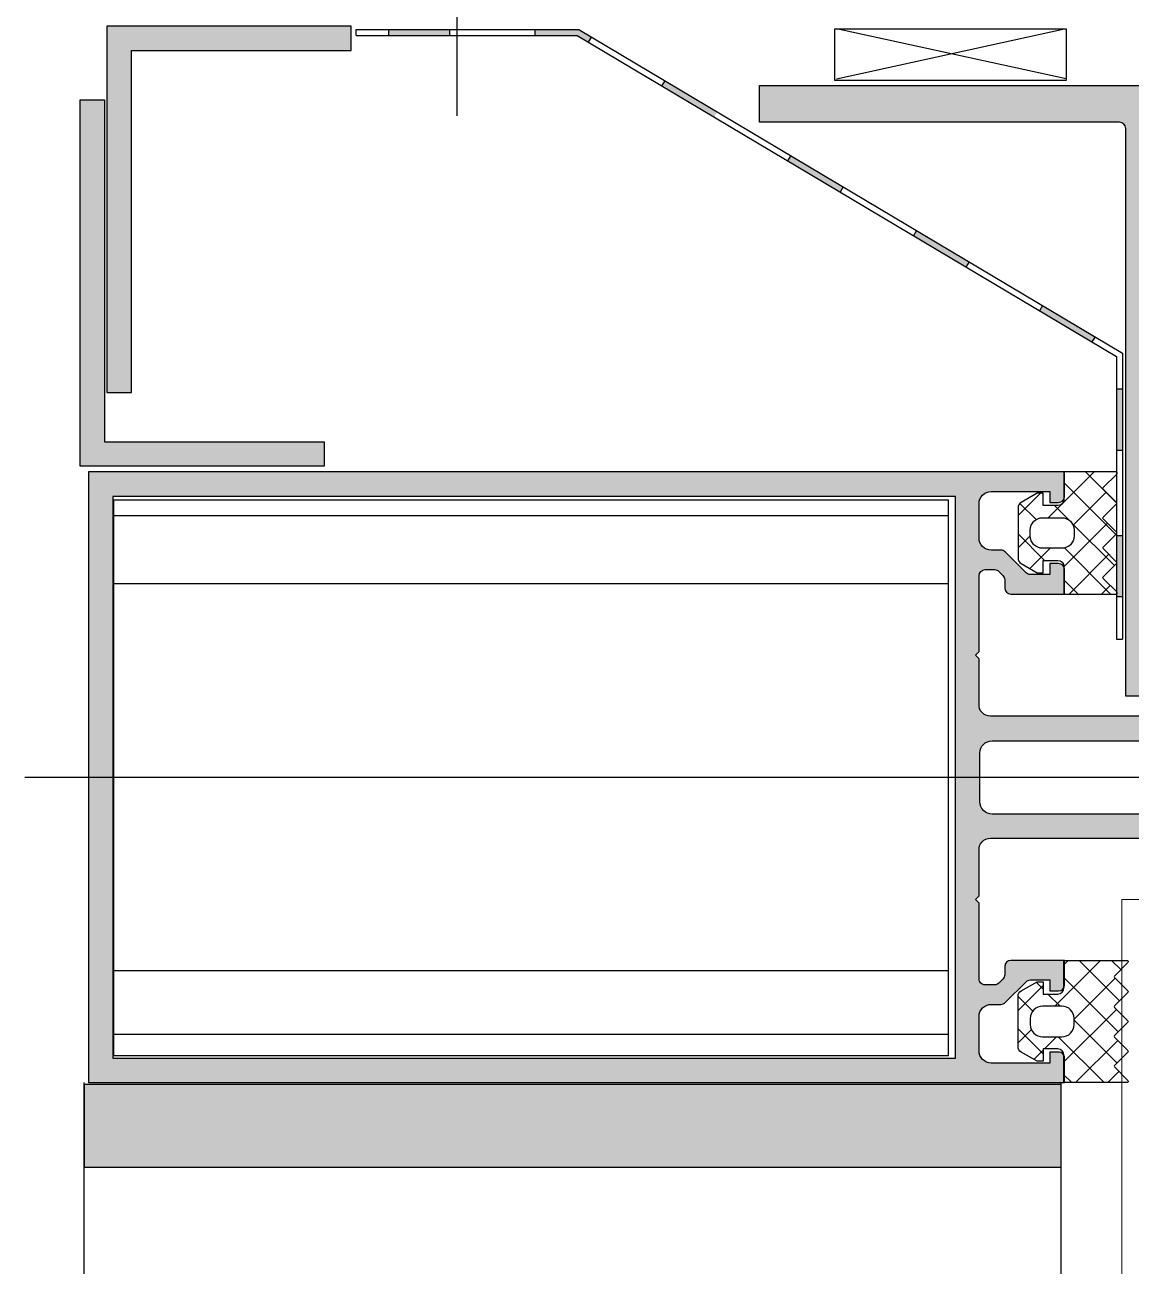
# Model space of a CAD drawing. Header units: millimetres. Extents: x 809 to 8159, y 33 to 4533.
# Drawn here: x 3993.37 to 4002.43, y 2520.12 to 2530.29 of the extents above; entities that cross this region are included whole.
import ezdxf

# ---------------------------------------------------------------- set-up
doc = ezdxf.new("R2010")
doc.units = ezdxf.units.MM
doc.linetypes.add('DASHDOT', pattern=[25.399999999999995, 12.7, -6.349999999999998, 0, -6.349999999999998])
for name, color, linetype in [('5', 11, 'Continuous'), ('EKSEN', 11, 'Continuous'), ('FITILLER', 240, 'Continuous'), ('GORUNUS-TARAMA', 11, 'Continuous')]:
    doc.layers.add(name, color=color, linetype=linetype)
doc.layers.add('cam', color=5, linetype='Continuous', lineweight=0)

# ---------------------------------------------------------------- blocks, each defined once
blk = doc.blocks.new('ajsdfxcvzx')
for points in [[(35949.99928870768, -6060.998319761195), (35949.99928870768, -6063.998319761195), (35950.19928870768, -6063.998319761195), (35950.19928870768, -6061.198319761195), (35951.99928870768, -6061.198319761195), (35951.99928870768, -6060.998319761195)], [(35952.3070158945, -6061.076061579382), (35952.3070158945, -6061.026061579381), (35952.8070158945, -6061.026061579381), (35952.8070158945, -6061.042503978915, 0.0434347581785503), (35952.65725948905, -6061.076061579382)], [(35954.54183296116, -6061.487737446873), (35954.56740162515, -6061.444769512071), (35954.99708097318, -6061.700456152076), (35954.97151230918, -6061.743424086879)], [(35949.77938826274, -6064.601539227262), (35949.77938826274, -6061.601539227262), (35949.97938826274, -6061.601539227262), (35949.97938826274, -6064.401539227262), (35951.77938826274, -6064.401539227262), (35951.77938826274, -6064.601539227262)]]:
    blk.add_hatch(color=256).paths.add_polyline_path(points)
h = blk.add_hatch(color=256)
h.paths.add_polyline_path([(35952.65725948905, -6061.076061579382, -0.0434347581785632), (35952.8070158945, -6061.042503978915), (35952.8070158945, -6061.076061579382)])
h.paths.add_polyline_path([(35953.5070158945, -6061.076061579382), (35953.5070158945, -6061.026061579381), (35953.86376630213, -6061.026061579381), (35953.96719082282, -6061.087605771136), (35953.94162215882, -6061.130573705938), (35953.8500149673, -6061.076061579382)])
h = blk.add_hatch(color=256)
edge = h.paths.add_edge_path()
edge.add_arc((35958.98180359095, -6062.085739070779), 0.02999999999916307, -29.99999999954082, 59.999999984315025, ccw=False)
edge.add_line((35959.00778435306, -6062.100739070777), (35958.90145319847, -6062.284910032963))
edge.add_line((35958.90145319847, -6062.284910032963), (35959.00778435306, -6062.469080995149))
edge.add_arc((35958.98180359095, -6062.484080995147), 0.02999999999743328, -59.999999984315025, 29.99999999954082, ccw=False)
edge.add_line((35958.99680359096, -6062.510061757256), (35958.96072663923, -6062.530890795071))
edge.add_arc((35958.94572663921, -6062.504910032964), 0.03000000000122575, 239.999999982578, 300.0000000294563, ccw=False)
edge.add_line((35958.93072663921, -6062.530890795071), (35958.73680359095, -6062.41892927085))
edge.add_arc((35958.72180359095, -6062.444910032963), 0.02999999999946331, 60.00000000069188, 180)
edge.add_line((35958.69180359095, -6062.444910032963), (35958.69180359095, -6062.574910032963))
edge.add_line((35958.69180359095, -6062.574910032963), (35958.54180359095, -6062.574910032963))
edge.add_line((35958.54180359095, -6062.574910032963), (35958.54180359095, -6062.774910032964))
edge.add_line((35958.54180359095, -6062.774910032964), (35958.69180359095, -6062.774910032964))
edge.add_line((35958.69180359095, -6062.774910032964), (35958.69180359095, -6062.934910059703))
edge.add_arc((35958.71680359095, -6062.934910046333), 0.02500000000145877, 180.0000306408022, 360.0000306408023)
edge.add_line((35958.74180359095, -6062.934910032964), (35958.84180359095, -6062.934910032964))
edge.add_line((35958.84180359095, -6062.934910032964), (35958.94180359095, -6062.834910032963))
edge.add_line((35958.94180359095, -6062.834910032963), (35958.98251426907, -6062.834910032963))
edge.add_line((35958.98251426907, -6062.834910032963), (35959.01180359095, -6062.864199354844))
edge.add_line((35959.01180359095, -6062.864199354844), (35959.01180359095, -6062.934910032964))
edge.add_line((35959.01180359095, -6062.934910032964), (35959.09180359095, -6063.014910032964))
edge.add_line((35959.09180359095, -6063.014910032964), (35959.09180359095, -6063.124910032963))
edge.add_line((35959.09180359095, -6063.124910032963), (35958.96180359095, -6063.124910032963))
edge.add_line((35958.96180359095, -6063.124910032963), (35958.89180359094, -6063.054910032964))
edge.add_line((35958.89180359094, -6063.054910032964), (35958.84180359095, -6063.084910032963))
edge.add_line((35958.84180359095, -6063.084910032963), (35958.54180359095, -6063.084910032963))
edge.add_line((35958.54180359095, -6063.084910032963), (35958.54180359095, -6066.484910032963))
edge.add_line((35958.54180359095, -6066.484910032963), (35958.34180359095, -6066.484910032963))
edge.add_line((35958.34180359095, -6066.484910032963), (35958.34180359095, -6061.834910032963))
edge.add_arc((35958.29180359095, -6061.834910032961), 0.05000000000291038, 359.9999999979156, 449.9999999916624)
edge.add_line((35958.29180359095, -6061.784910032963), (35955.34180359095, -6061.784910032963))
edge.add_line((35955.34180359095, -6061.784910032963), (35955.34180359095, -6061.484910032963))
edge.add_line((35955.34180359095, -6061.484910032963), (35958.59180359095, -6061.484910032963))
edge.add_arc((35958.64180359094, -6061.484910032963), 0.04999999999563443, 180, 360)
edge.add_line((35958.69180359095, -6061.484910032963), (35958.84180359095, -6061.484910032963))
edge.add_line((35958.84180359095, -6061.484910032963), (35958.89180359094, -6061.514910032964))
edge.add_line((35958.89180359094, -6061.514910032964), (35958.96180359095, -6061.444910032963))
edge.add_line((35958.96180359095, -6061.444910032963), (35959.09180359095, -6061.444910032963))
edge.add_line((35959.09180359095, -6061.444910032963), (35959.09180359095, -6061.554910032964))
edge.add_line((35959.09180359095, -6061.554910032964), (35959.01180359095, -6061.634910032963))
edge.add_line((35959.01180359095, -6061.634910032963), (35959.01180359095, -6061.705620711082))
edge.add_line((35959.01180359095, -6061.705620711082), (35958.98251426907, -6061.734910032963))
edge.add_line((35958.98251426907, -6061.734910032963), (35958.94180359095, -6061.734910032963))
edge.add_line((35958.94180359095, -6061.734910032963), (35958.84180359095, -6061.634910032963))
edge.add_line((35958.84180359095, -6061.634910032963), (35958.74180359095, -6061.634910032963))
edge.add_arc((35958.71680359095, -6061.634910032963), 0.02500000000145519, 0, 180)
edge.add_line((35958.69180359095, -6061.634910032963), (35958.69180359095, -6061.794910032963))
edge.add_line((35958.69180359095, -6061.794910032963), (35958.54180359095, -6061.794910032963))
edge.add_line((35958.54180359095, -6061.794910032963), (35958.54180359095, -6061.994910032963))
edge.add_line((35958.54180359095, -6061.994910032963), (35958.69180359095, -6061.994910032963))
edge.add_line((35958.69180359095, -6061.994910032963), (35958.69180359095, -6062.124910032963))
edge.add_arc((35958.72180359095, -6062.124910032963), 0.02999999999883585, 180, 300.0000000285878)
edge.add_line((35958.73680359096, -6062.150890795071), (35958.93072663921, -6062.038929270856))
edge.add_arc((35958.94572663921, -6062.064910032963), 0.02999999999758778, 59.99999997054368, 120.000000017422, ccw=False)
edge.add_line((35958.96072663923, -6062.038929270856), (35958.99680359096, -6062.05975830867))
h = blk.add_hatch(color=256)
h.paths.add_polyline_path([(35957.63552426696, -6063.328681254913), (35957.66109293096, -6063.285713320111), (35958.09077227899, -6063.541399960116), (35958.06520361498, -6063.584367894919)])
h.paths.add_polyline_path([(35956.60429383169, -6062.7150333189), (35956.62986249569, -6062.672065384098), (35956.89487007684, -6062.829761811232), (35956.87244946379, -6062.874603037309)])
h.paths.add_polyline_path([(35956.87244946379, -6062.874603037309), (35956.89487007684, -6062.829761811232), (35957.05954184372, -6062.927752024103), (35957.03397317972, -6062.970719958906)])
h.paths.add_polyline_path([(35955.7122217048, -6062.184193459329), (35955.67080849087, -6062.101367031472), (35956.02831140845, -6062.314104088089), (35956.00274274445, -6062.357072022893)])
h.paths.add_polyline_path([(35955.57306339643, -6062.101385382887), (35955.59863206042, -6062.058417448085), (35955.67080849087, -6062.101367031472), (35955.7122217048, -6062.184193459329)])
h = blk.add_hatch(color=256)
h.paths.add_polyline_path([(35958.26535951857, -6065.66900226947), (35958.26535951857, -6065.647736275031, 0.5435929324231409), (35958.26886528726, -6065.63132236813), (35958.26535951857, -6065.627816599442), (35958.26535951857, -6065.400615874611), (35958.26738333692, -6065.398592056265, 0.4142135623738858), (35958.2673833369, -6065.385958550392), (35958.26535951857, -6065.383934732055), (35958.26535951857, -6065.16900226947), (35958.31535951857, -6065.16900226947), (35958.31535951857, -6065.66900226947)])
h.paths.add_polyline_path([(35958.26535951857, -6064.46900226947), (35958.26535951857, -6063.96900226947), (35958.31535951857, -6063.96900226947), (35958.31535951857, -6064.46900226947)])
h = blk.add_hatch(color=256)
edge = h.paths.add_edge_path()
edge.add_line((35957.79100946785, -6069.398393435945), (35957.72100946785, -6069.398393435945))
edge.add_line((35957.72100946785, -6069.398393435945), (35957.72100946785, -6069.488393435945))
edge.add_line((35957.72100946785, -6069.488393435944), (35957.24100946785, -6069.488393435944))
edge.add_arc((35957.24100946785, -6069.388393435945), 0.1, 540, 630, ccw=False)
edge.add_line((35957.14100946785, -6069.388393435945), (35957.14100946785, -6069.108393435945))
edge.add_arc((35957.24100946785, -6069.108393435945), 0.1, 450, 540, ccw=False)
edge.add_line((35957.24100946785, -6069.008393435945), (35957.32029878973, -6069.008393435945))
edge.add_arc((35957.32029878973, -6068.958393435944), 0.05000000000022739, 270.0000000001042, 315.0000000000368)
edge.add_line((35957.35565412879, -6068.993748775004), (35957.52636480691, -6068.823038096885))
edge.add_arc((35957.56172014597, -6068.858393435944), 0.04999999999986375, 449.99999999992184, 494.9999999999079, ccw=False)
edge.add_line((35957.56172014597, -6068.808393435945), (35957.72100946784, -6068.808393435945))
edge.add_line((35957.72100946785, -6068.808393435945), (35957.72100946785, -6068.898393435945))
edge.add_line((35957.72100946785, -6068.898393435944), (35957.79100946785, -6068.898393435944))
edge.add_arc((35957.79100946785, -6068.848393435945), 0.05, 630, 720)
edge.add_line((35957.84100946785, -6068.848393435945), (35957.84100946785, -6068.648393435945))
edge.add_line((35957.84100946785, -6068.648393435944), (35957.40100946785, -6068.648393435944))
edge.add_arc((35957.40100946785, -6068.698393435944), 0.05, 450, 540)
edge.add_line((35957.35100946785, -6068.698393435944), (35957.35100946785, -6068.765550723469))
edge.add_arc((35957.30100946785, -6068.765550723469), 0.05000000000020464, 314.99999999996317, 359.99999999992184, ccw=False)
edge.add_line((35957.33636480691, -6068.800906062529), (35957.30352209443, -6068.833748775003))
edge.add_arc((35957.26816675538, -6068.798393435944), 0.05000000000000844, 270, 315.0000000001474, ccw=False)
edge.add_line((35957.26816675538, -6068.848393435945), (35957.19100946785, -6068.848393435945))
edge.add_arc((35957.19100946785, -6068.798393435944), 0.05, 540, 630, ccw=False)
edge.add_line((35957.14100946785, -6068.798393435944), (35957.14100946785, -6068.548393435944))
edge.add_line((35957.14100946785, -6068.548393435944), (35957.14100946785, -6068.178393435945))
edge.add_line((35957.14100946785, -6068.178393435945), (35957.11100946785, -6068.148393435944))
edge.add_line((35957.11100946785, -6068.148393435944), (35957.14100946785, -6068.118393435944))
edge.add_line((35957.14100946785, -6068.118393435944), (35957.14100946785, -6067.748393435944))
edge.add_arc((35957.2325411092, -6067.740271913164), 0.0918912427893527, 449.0449508966667, 545.0705259017944, ccw=False)
edge.add_line((35957.23407275055, -6067.648393435945), (35959.51100946785, -6067.648393435945))
edge.add_arc((35959.53100946785, -6067.648393435945), 0.01999999999998181, 359.9999999994789, 539.9999999994789, ccw=False)
edge.add_line((35959.55100946785, -6067.648393435945), (35959.57100946785, -6067.648393435945))
edge.add_arc((35959.59100946785, -6067.648393435944), 0.01999999999998181, 360, 540, ccw=False)
edge.add_line((35959.61100946785, -6067.648393435944), (35960.54100946785, -6067.648393435944))
edge.add_line((35960.54100946785, -6067.648393435944), (35960.54100946785, -6067.508393435944))
edge.add_arc((35960.48100946785, -6067.508393435945), 0.06000000000001365, 359.9999999999783, 449.9999999999349)
edge.add_line((35960.48100946785, -6067.448393435944), (35960.48100946785, -6067.378393435944))
edge.add_arc((35960.45100946786, -6067.378393435944), 0.03000000000001819, 360.0000000001737, 450.0000000001738)
edge.add_line((35960.45100946786, -6067.348393435945), (35960.41100946785, -6067.348393435945))
edge.add_arc((35960.41100946785, -6067.378393435944), 0.0300000000000864, 450.0000000001302, 540.0000000000432)
edge.add_line((35960.38100946785, -6067.378393435944), (35960.38100946785, -6067.448393435944))
edge.add_line((35960.38100946785, -6067.448393435944), (35959.74100946785, -6067.448393435944))
edge.add_line((35959.74100946785, -6067.448393435944), (35959.74100946785, -6067.198393435944))
edge.add_line((35959.74100946785, -6067.198393435944), (35959.69100946785, -6067.148393435945))
edge.add_line((35959.69100946785, -6067.148393435945), (35959.74100946785, -6067.098393435945))
edge.add_line((35959.74100946785, -6067.098393435945), (35959.74100946785, -6066.848393435945))
edge.add_line((35959.74100946785, -6066.848393435945), (35960.38100946785, -6066.848393435945))
edge.add_line((35960.38100946785, -6066.848393435945), (35960.38100946785, -6066.918393435944))
edge.add_arc((35960.41100946785, -6066.918393435944), 0.0300000000000864, 539.9999999999566, 629.9999999998696)
edge.add_line((35960.41100946785, -6066.948393435945), (35960.45100946785, -6066.948393435945))
edge.add_arc((35960.45100946786, -6066.918393435944), 0.03000000000002956, 629.9999999998263, 719.9999999998048)
edge.add_line((35960.48100946785, -6066.918393435944), (35960.48100946785, -6066.848393435945))
edge.add_arc((35960.48100946785, -6066.788393435945), 0.06000000000001365, 270.0000000000652, 360.0000000000217)
edge.add_line((35960.54100946785, -6066.788393435945), (35960.54100946785, -6066.648393435945))
edge.add_line((35960.54100946785, -6066.648393435945), (35959.61100946785, -6066.648393435945))
edge.add_arc((35959.59100946785, -6066.648393435945), 0.01999999999998181, 180, 360, ccw=False)
edge.add_line((35959.57100946785, -6066.648393435945), (35959.55100946785, -6066.648393435945))
edge.add_arc((35959.53100946785, -6066.648393435945), 0.01999999999998181, 180.0000000005211, 360.0000000005211, ccw=False)
edge.add_line((35959.51100946785, -6066.648393435945), (35957.23407275056, -6066.648393435945))
edge.add_arc((35957.2325411092, -6066.556514958726), 0.09189124278939273, 174.92947409818, 270.95504910330453, ccw=False)
edge.add_line((35957.14100946785, -6066.548393435945), (35957.14100946785, -6066.178393435945))
edge.add_line((35957.14100946785, -6066.178393435945), (35957.11100946785, -6066.148393435945))
edge.add_line((35957.11100946785, -6066.148393435945), (35957.14100946785, -6066.118393435944))
edge.add_line((35957.14100946785, -6066.118393435945), (35957.14100946785, -6065.748393435945))
edge.add_line((35957.14100946785, -6065.748393435944), (35957.14100946785, -6065.498393435944))
edge.add_arc((35957.19100946785, -6065.498393435944), 0.05, 450, 540, ccw=False)
edge.add_line((35957.19100946785, -6065.448393435945), (35957.26816675537, -6065.448393435945))
edge.add_arc((35957.26816675538, -6065.498393435944), 0.05, 404.9999999998526, 450, ccw=False)
edge.add_line((35957.30352209444, -6065.463038096886), (35957.33636480691, -6065.49588080936))
edge.add_arc((35957.30100946785, -6065.531236148419), 0.05000000000020138, 360.00000000007816, 405.00000000003683, ccw=False)
edge.add_line((35957.35100946785, -6065.531236148419), (35957.35100946785, -6065.598393435945))
edge.add_arc((35957.40100946785, -6065.598393435945), 0.05, 540, 630)
edge.add_line((35957.40100946785, -6065.648393435945), (35957.84100946785, -6065.648393435945))
edge.add_line((35957.84100946785, -6065.648393435945), (35957.84100946785, -6065.448393435945))
edge.add_arc((35957.79100946785, -6065.448393435945), 0.05, 360, 450)
edge.add_line((35957.79100946785, -6065.398393435945), (35957.72100946785, -6065.398393435945))
edge.add_line((35957.72100946785, -6065.398393435945), (35957.72100946785, -6065.488393435945))
edge.add_line((35957.72100946785, -6065.488393435945), (35957.56172014597, -6065.488393435945))
edge.add_arc((35957.56172014597, -6065.438393435945), 0.04999999999986358, 225.0000000000921, 270.00000000007816, ccw=False)
edge.add_line((35957.52636480691, -6065.473748775004), (35957.35565412879, -6065.303038096886))
edge.add_arc((35957.32029878973, -6065.338393435945), 0.05000000000023354, 404.9999999999631, 449.9999999998959)
edge.add_line((35957.32029878973, -6065.288393435945), (35957.24100946785, -6065.288393435945))
edge.add_arc((35957.24100946785, -6065.188393435945), 0.1, 540, 630, ccw=False)
edge.add_line((35957.14100946785, -6065.188393435945), (35957.14100946785, -6064.908393435945))
edge.add_arc((35957.24100946785, -6064.908393435945), 0.1, 450, 540, ccw=False)
edge.add_line((35957.24100946785, -6064.808393435945), (35957.72100946784, -6064.808393435945))
edge.add_line((35957.72100946785, -6064.808393435945), (35957.72100946785, -6064.898393435945))
edge.add_line((35957.72100946785, -6064.898393435945), (35957.79100946785, -6064.898393435945))
edge.add_arc((35957.79100946785, -6064.848393435945), 0.05, 630, 720)
edge.add_line((35957.84100946785, -6064.848393435945), (35957.84100946785, -6064.648393435945))
edge.add_line((35957.84100946785, -6064.648393435945), (35949.84816884593, -6064.648393435945))
edge.add_line((35949.84816884593, -6064.648393435945), (35949.84816884593, -6069.648393435945))
edge.add_line((35949.84816884593, -6069.648393435945), (35957.84100946785, -6069.648393435945))
edge.add_line((35957.84100946785, -6069.648393435945), (35957.84100946785, -6069.448393435945))
edge.add_arc((35957.79100946785, -6069.448393435944), 0.05, 360, 450)
h.paths.add_polyline_path([(35956.94816884592, -6064.850069626598), (35950.04816884593, -6064.850069626598), (35950.04816884593, -6069.450069626598), (35956.94816884592, -6069.450069626598), (35956.94816884592, -6067.150069626598)], flags=16)
edge = h.paths.add_edge_path(flags=16)
edge.add_arc((35959.34816884593, -6067.350069626598), 0.1, 270, 360, ccw=False)
edge.add_line((35959.34816884593, -6067.450069626598), (35957.24816884593, -6067.450069626598))
edge.add_arc((35957.24816884592, -6067.350069626598), 0.1, 540, 630, ccw=False)
edge.add_line((35957.14816884592, -6067.350069626598), (35957.14816884592, -6066.950069626599))
edge.add_arc((35957.24816884592, -6066.950069626599), 0.1, 450, 540, ccw=False)
edge.add_line((35957.24816884592, -6066.850069626598), (35959.34816884592, -6066.850069626598))
edge.add_arc((35959.34816884593, -6066.950069626599), 0.1, 360, 450, ccw=False)
edge.add_line((35959.44816884592, -6066.950069626599), (35959.44816884592, -6067.350069626598))
at = {"layer": 'FITILLER'}
h = blk.add_hatch(dxfattribs=at)
h.set_pattern_fill('NET', color=256, scale=1.499999999999999, angle=225, style=0)
h.set_pattern_definition([(135, (35971.45091613437, -6082.52287657098), (0.1325825214724776, 0.1325825214724776), []), (44.99999999999994, (35971.45091613437, -6082.52287657098), (0.1325825214724777, -0.1325825214724775), [])])
edge = h.paths.add_edge_path(flags=16)
edge.add_arc((35957.81928337396, -6065.173393435942), 0.1000000000058208, 270, 359.9999999984367, ccw=False)
edge.add_line((35957.81928337396, -6065.273393435945), (35957.66100946785, -6065.273393435945))
edge.add_arc((35957.66100946785, -6065.173393435949), 0.09999999999581632, 179.9999999973945, 269.99999999583116, ccw=False)
edge.add_line((35957.56100946786, -6065.173393435944), (35957.56100946786, -6065.123393435944))
edge.add_arc((35957.66100946785, -6065.123393435941), 0.09999999999854481, 90.00000000416878, 180.0000000020844, ccw=False)
edge.add_line((35957.66100946785, -6065.023393435945), (35957.81928337396, -6065.023393435945))
edge.add_arc((35957.81928337396, -6065.123393435948), 0.1000000000030923, 2.084391326206969e-09, 90, ccw=False)
edge.add_line((35957.91928337397, -6065.123393435944), (35957.91928337397, -6065.173393435944))
edge = h.paths.add_edge_path()
edge.add_line((35957.83600946785, -6065.648393435945), (35958.26179421945, -6065.648393435945))
edge.add_arc((35958.26179421945, -6065.638393435944), 0.01000000000112777, 270, 405.0000000073695)
edge.add_line((35958.26886528726, -6065.63132236813), (35958.15807590909, -6065.520532990044))
edge.add_arc((35958.16439266202, -6065.514216237108), 0.008933237672353924, 135.0000000041248, 224.9999999917505, ccw=False)
edge.add_line((35958.15807590909, -6065.507899484172), (35958.26738333691, -6065.398592056265))
edge.add_arc((35958.26106658397, -6065.392275303333), 0.008933237674926363, 315.0000000577467, 405.0000000123742)
edge.add_line((35958.2673833369, -6065.385958550393), (35958.15807590909, -6065.276651122657))
edge.add_arc((35958.16439266202, -6065.270334369721), 0.008933237672997033, 135.0000000082495, 224.9999999958752, ccw=False)
edge.add_line((35958.15807590909, -6065.264017616786), (35958.26738333691, -6065.154710188878))
edge.add_arc((35958.26106658397, -6065.148393435946), 0.008933237675569474, 315.0000000536219, 405.0000000082495)
edge.add_line((35958.2673833369, -6065.142076683007), (35958.15807590909, -6065.032769255271))
edge.add_arc((35958.16439266202, -6065.026452502336), 0.008933237672353924, 135.0000000041248, 224.9999999917505, ccw=False)
edge.add_line((35958.15807590909, -6065.0201357494), (35958.26738333691, -6064.910828321498))
edge.add_arc((35958.26106658397, -6064.904511568562), 0.008933237672997033, 315.0000000041247, 404.9999999917505)
edge.add_line((35958.26738333691, -6064.898194815627), (35958.15807590909, -6064.788887387885))
edge.add_arc((35958.16439266202, -6064.782570634949), 0.008933237672997033, 135.0000000082495, 224.9999999958752, ccw=False)
edge.add_line((35958.15807590909, -6064.776253882013), (35958.26886528735, -6064.665464503756))
edge.add_arc((35958.26179421954, -6064.658393435945), 0.009999999999435752, 315.0000000036848, 450)
edge.add_line((35958.26179421954, -6064.648393435945), (35957.83600946785, -6064.648393435945))
edge.add_line((35957.83600946785, -6064.648393435945), (35957.83600946785, -6064.873393435944))
edge.add_arc((35957.78600946785, -6064.873393435942), 0.05000000000291038, 270, 359.9999999979156, ccw=False)
edge.add_line((35957.78600946785, -6064.923393435944), (35957.66600946785, -6064.923393435944))
edge.add_line((35957.66600946785, -6064.923393435944), (35957.66600946785, -6064.823393435945))
edge.add_line((35957.66600946785, -6064.823393435945), (35957.61600946785, -6064.823393435945))
edge.add_line((35957.61600946785, -6064.823393435945), (35957.48600946785, -6064.898448970939))
edge.add_arc((35957.51100946785, -6064.94175024113), 0.0499999999982555, 119.9999999934522, 179.9999999989578)
edge.add_line((35957.46100946785, -6064.941750241129), (35957.46100946785, -6065.355036630761))
edge.add_arc((35957.51100946785, -6065.355036630759), 0.04999999999563443, 180.0000000020844, 240.0000000065478)
edge.add_line((35957.48600946785, -6065.39833790095), (35957.61600946785, -6065.473393435945))
edge.add_line((35957.61600946785, -6065.473393435945), (35957.66600946785, -6065.473393435945))
edge.add_line((35957.66600946785, -6065.473393435945), (35957.66600946785, -6065.373393435944))
edge.add_line((35957.66600946785, -6065.373393435944), (35957.78600946785, -6065.373393435944))
edge.add_arc((35957.78600946785, -6065.423393435945), 0.05000000000109139, 1.042224084812915e-09, 90, ccw=False)
edge.add_line((35957.83600946785, -6065.423393435944), (35957.83600946785, -6065.648393435945))
h = blk.add_hatch(dxfattribs=at)
h.set_pattern_fill('NET', color=256, scale=1.499999999999999, angle=225, style=0)
h.set_pattern_definition([(225, (35971.45091613437, -6103.016055584178), (0.1325825214724777, -0.1325825214724775), []), (315, (35971.45091613437, -6103.016055584178), (0.1325825214724777, 0.1325825214724776), [])])
edge = h.paths.add_edge_path(flags=16)
edge.add_arc((35957.81928337396, -6069.123393435948), 0.1000000000058208, 2.084408315922602e-09, 90)
edge.add_line((35957.81928337396, -6069.023393435945), (35957.66100946785, -6069.023393435945))
edge.add_arc((35957.66100946785, -6069.123393435941), 0.09999999999581632, 90.00000000416884, 180.0000000020844)
edge.add_line((35957.56100946786, -6069.123393435944), (35957.56100946786, -6069.173393435944))
edge.add_arc((35957.66100946785, -6069.173393435949), 0.09999999999854481, 179.9999999973945, 269.9999999958312)
edge.add_line((35957.66100946785, -6069.273393435945), (35957.81928337396, -6069.273393435945))
edge.add_arc((35957.81928337396, -6069.173393435942), 0.1000000000030923, 270, 359.9999999984367)
edge.add_line((35957.91928337397, -6069.173393435944), (35957.91928337397, -6069.123393435944))
edge = h.paths.add_edge_path()
edge.add_line((35957.83600946785, -6068.648393435945), (35958.35280386565, -6068.648393435945))
edge.add_arc((35958.35280386565, -6068.658393435946), 0.01000000000112777, -45.00000000736952, 90, ccw=False)
edge.add_line((35958.35987493346, -6068.66546450376), (35958.24908555529, -6068.776253881845))
edge.add_arc((35958.25540230823, -6068.782570634781), 0.008933237672997033, 135.0000000041248, 224.9999999917505)
edge.add_line((35958.24908555529, -6068.788887387716), (35958.35839298312, -6068.898194815625))
edge.add_arc((35958.35207623018, -6068.904511568553), 0.008933237672353924, -45.00000006187139, 44.99999992575431, ccw=False)
edge.add_line((35958.35839298311, -6068.910828321496), (35958.24908555529, -6069.020135749231))
edge.add_arc((35958.25540230823, -6069.026452502167), 0.008933237672353924, 135.0000000082495, 224.9999999958752)
edge.add_line((35958.24908555529, -6069.032769255103), (35958.35839298312, -6069.142076683012))
edge.add_arc((35958.35207623018, -6069.14839343594), 0.008933237672997033, -45.00000005774672, 44.99999992987898, ccw=False)
edge.add_line((35958.35839298311, -6069.154710188883), (35958.24908555529, -6069.264017616618))
edge.add_arc((35958.25540230823, -6069.270334369554), 0.008933237672997033, 135.0000000041248, 224.9999999958752)
edge.add_line((35958.24908555529, -6069.27665112249), (35958.35839298311, -6069.385958550391))
edge.add_arc((35958.35207623018, -6069.392275303327), 0.008933237672997033, -44.999999995875214, 44.99999999587533, ccw=False)
edge.add_line((35958.35839298311, -6069.398592056263), (35958.24908555529, -6069.507899484005))
edge.add_arc((35958.25540230823, -6069.514216236941), 0.008933237672997033, 135.0000000041248, 224.9999999917505)
edge.add_line((35958.24908555529, -6069.520532989876), (35958.35987493355, -6069.631322368133))
edge.add_arc((35958.35280386574, -6069.638393435945), 0.01000000000007886, -90, 45, ccw=False)
edge.add_line((35958.35280386574, -6069.648393435945), (35957.83600946785, -6069.648393435945))
edge.add_line((35957.83600946785, -6069.648393435945), (35957.83600946785, -6069.423393435944))
edge.add_arc((35957.78600946785, -6069.423393435945), 0.05000000000291038, 1.042204157961301e-09, 90)
edge.add_line((35957.78600946785, -6069.373393435944), (35957.66600946785, -6069.373393435944))
edge.add_line((35957.66600946785, -6069.373393435944), (35957.66600946785, -6069.473393435945))
edge.add_line((35957.66600946785, -6069.473393435945), (35957.61600946785, -6069.473393435945))
edge.add_line((35957.61600946785, -6069.473393435945), (35957.48600946785, -6069.39833790095))
edge.add_arc((35957.51100946785, -6069.355036630759), 0.0499999999982555, 180.0000000020844, 240.0000000065478, ccw=False)
edge.add_line((35957.46100946785, -6069.355036630761), (35957.46100946785, -6068.941750241129))
edge.add_arc((35957.51100946785, -6068.94175024113), 0.04999999999563443, 119.9999999934522, 179.9999999989578, ccw=False)
edge.add_line((35957.48600946785, -6068.898448970939), (35957.61600946785, -6068.823393435945))
edge.add_line((35957.61600946785, -6068.823393435945), (35957.66600946785, -6068.823393435945))
edge.add_line((35957.66600946785, -6068.823393435945), (35957.66600946785, -6068.923393435944))
edge.add_line((35957.66600946785, -6068.923393435944), (35957.78600946785, -6068.923393435944))
edge.add_arc((35957.78600946785, -6068.873393435942), 0.05000000000200089, 270, 359.9999999979156)
edge.add_line((35957.83600946785, -6068.873393435944), (35957.83600946785, -6068.648393435945))
h = blk.add_hatch(dxfattribs=at)
h.set_pattern_fill('DOTS', color=256, scale=1.199999999999999, angle=135, style=0)
h.set_pattern_definition([(135, (36052.00619858693, -6231.831237255638), (-0.07954951288348663, -0.02651650429449552), [0, -0.07500000000000001])])
h.paths.add_polyline_path([(35957.81100946786, -6069.661923639114), (35957.81100946786, -6070.343543013028), (35949.81417866643, -6070.343543013028), (35949.81417866643, -6069.661923639114)])
for p, q in [((35952.86755224483, -6061.731888364655), (35952.86755224483, -6060.462705336387)), ((35952.04143267939, -6061.026061579381), (35953.86376630213, -6061.026061579381)), ((35952.04143267939, -6061.076061579382), (35952.04143267939, -6061.026061579381)), ((35952.3070158945, -6061.076061579382), (35952.3070158945, -6061.026061579381)), ((35952.8070158945, -6061.076061579382), (35952.8070158945, -6061.026061579381)), ((35953.5070158945, -6061.076061579382), (35953.5070158945, -6061.026061579381)), ((35953.86376630213, -6061.026061579381), (35958.31535951857, -6063.675043703851)), ((35957.85537977153, -6061.428676947278), (35955.97414858807, -6061.019381330115)), ((35955.97414858807, -6061.428676947277), (35957.84174762484, -6061.019381330115)), ((35952.04143267939, -6061.076061579382), (35953.8500149673, -6061.076061579382)), ((35953.8500149673, -6061.076061579382), (35958.26535951857, -6063.703473434196)), ((35953.94162215882, -6061.130573705938), (35953.96719082282, -6061.087605771136)), ((35954.56740162515, -6061.444769512071), (35954.54183296116, -6061.487737446874)), ((35955.59863206042, -6062.058417448085), (35955.57306339643, -6062.101385382887)), ((35956.02831140845, -6062.31410408809), (35956.00274274445, -6062.357072022893)), ((35956.62986249569, -6062.672065384098), (35956.60429383169, -6062.7150333189)), ((35957.05954184372, -6062.927752024103), (35957.03397317972, -6062.970719958906)), ((35957.66109293096, -6063.285713320111), (35957.63552426696, -6063.328681254913)), ((35958.09077227899, -6063.541399960116), (35958.06520361498, -6063.584367894919)), ((35958.31535951857, -6063.675043703851), (35958.31535951857, -6066.017647861146)), ((35958.26535951857, -6063.703473434196), (35958.26535951857, -6066.017647861146)), ((35958.26535951857, -6063.96900226947), (35958.31535951857, -6063.96900226947)), ((35958.26535951857, -6064.46900226947), (35958.31535951857, -6064.46900226947)), ((35958.26535951857, -6065.16900226947), (35958.31535951857, -6065.16900226947)), ((35958.26535951857, -6065.66900226947), (35958.31535951857, -6065.66900226947)), ((35958.26535951857, -6066.017647861146), (35958.31535951857, -6066.017647861146))]:
    blk.add_line(p, q)
at = {"elevation": -1.177796e-10}
for points in [[(35949.99928870768, -6060.998319761195), (35949.99928870768, -6063.998319761195), (35950.19928870768, -6063.998319761195), (35950.19928870768, -6061.198319761195), (35951.99928870768, -6061.198319761195), (35951.99928870768, -6060.998319761195)], [(35955.96051644138, -6061.442319954695), (35955.96051644138, -6061.019381330115), (35957.85537977153, -6061.019381330115), (35957.85537977153, -6061.442319954695)], [(35949.77938826274, -6064.601539227262), (35949.77938826274, -6061.601539227262), (35949.97938826274, -6061.601539227262), (35949.97938826274, -6064.401539227262), (35951.77938826274, -6064.401539227262), (35951.77938826274, -6064.601539227262)], [(35956.94816884592, -6064.850069626598), (35950.04816884593, -6064.850069626598), (35950.04816884593, -6069.450069626598), (35956.94816884592, -6069.450069626598), (35956.94816884592, -6067.150069626598)]]:
    blk.add_lwpolyline(points, close=True, dxfattribs=at)
for points in [[(35958.54180359095, -6066.484910032963), (35958.34180359095, -6066.484910032963), (35958.34180359095, -6061.834910032963, 0.4142135623730951), (35958.29180359095, -6061.784910032963), (35955.34180359095, -6061.784910032963), (35955.34180359095, -6061.484910032963), (35958.59180359095, -6061.484910032963, 1)], [(35959.51100946785, -6066.648393435945), (35957.23407275055, -6066.648393435945, -0.4453624046904188), (35957.14100946785, -6066.548393435945), (35957.14100946785, -6066.178393435945), (35957.11100946785, -6066.148393435945), (35957.14100946785, -6066.118393435945), (35957.14100946785, -6065.748393435944), (35957.14100946785, -6065.498393435944, -0.4142135623730951), (35957.19100946785, -6065.448393435945), (35957.26816675538, -6065.448393435945, -0.1989123673803266), (35957.30352209444, -6065.463038096886), (35957.33636480691, -6065.49588080936, -0.1989123673794533), (35957.35100946785, -6065.531236148419), (35957.35100946785, -6065.598393435945, 0.4142135623730951), (35957.40100946785, -6065.648393435945), (35957.84100946785, -6065.648393435945), (35957.84100946785, -6065.448393435945, 0.4142135623730951), (35957.79100946785, -6065.398393435945), (35957.72100946785, -6065.398393435945), (35957.72100946785, -6065.488393435945), (35957.56172014597, -6065.488393435945, -0.1989123673795947), (35957.52636480691, -6065.473748775004), (35957.35565412879, -6065.303038096886, 0.1989123673793523), (35957.32029878973, -6065.288393435945), (35957.24100946785, -6065.288393435945, -0.4142135623730951), (35957.14100946785, -6065.188393435945), (35957.14100946785, -6064.908393435945, -0.4142135623730951), (35957.24100946785, -6064.808393435945), (35957.72100946785, -6064.808393435945), (35957.72100946785, -6064.898393435945), (35957.79100946785, -6064.898393435945, 0.4142135623730951), (35957.84100946785, -6064.848393435945), (35957.84100946785, -6064.648393435945), (35949.84816884593, -6064.648393435945), (35949.84816884593, -6069.648393435945), (35957.84100946785, -6069.648393435945), (35957.84100946785, -6069.448393435944, 0.4142135623730951), (35957.79100946785, -6069.398393435945), (35957.72100946785, -6069.398393435945), (35957.72100946785, -6069.488393435944), (35957.24100946785, -6069.488393435944, -0.4142135623730951), (35957.14100946785, -6069.388393435945), (35957.14100946785, -6069.108393435945, -0.4142135623730951), (35957.24100946785, -6069.008393435945), (35957.32029878973, -6069.008393435945, 0.1989123673793524), (35957.35565412879, -6068.993748775004), (35957.52636480691, -6068.823038096885, -0.1989123673795947), (35957.56172014597, -6068.808393435945), (35957.72100946785, -6068.808393435945), (35957.72100946785, -6068.898393435944), (35957.79100946785, -6068.898393435944, 0.4142135623730951), (35957.84100946785, -6068.848393435945), (35957.84100946785, -6068.648393435944), (35957.40100946785, -6068.648393435944, 0.4142135623730951), (35957.35100946785, -6068.698393435944), (35957.35100946785, -6068.765550723469, -0.1989123673794533), (35957.33636480691, -6068.800906062529), (35957.30352209444, -6068.833748775003, -0.1989123673803265), (35957.26816675538, -6068.848393435945), (35957.19100946785, -6068.848393435945, -0.4142135623730951), (35957.14100946785, -6068.798393435944), (35957.14100946785, -6068.548393435944), (35957.14100946785, -6068.178393435945), (35957.11100946785, -6068.148393435944), (35957.14100946785, -6068.118393435944), (35957.14100946785, -6067.748393435944, -0.4453624046904348), (35957.23407275055, -6067.648393435945), (35959.51100946785, -6067.648393435944, -0.9999999999999998)]]:
    blk.add_lwpolyline(points, format="xyb", dxfattribs=at)
blk.add_lwpolyline([(35959.44816884592, -6067.350069626598, -0.4142135623730951), (35959.34816884593, -6067.450069626598), (35957.24816884592, -6067.450069626598, -0.4142135623730784), (35957.14816884592, -6067.350069626598), (35957.14816884592, -6066.950069626599, -0.4142135623730951), (35957.24816884592, -6066.850069626598), (35959.34816884593, -6066.850069626598, -0.4142135623730951), (35959.44816884592, -6066.950069626599)], format="xyb", close=True, dxfattribs=at)
at = {"layer": '5'}
for p, q in [((35949.81100946786, -6069.648393435945), (35949.81100946786, -6072.780575201591)), ((35957.81100946786, -6069.648393435945), (35957.81100946786, -6072.780575201591))]:
    blk.add_line(p, q, dxfattribs=at)
at = {"layer": 'cam'}
for p, q in [((35958.31100946786, -6072.780575201591), (35958.31100946786, -6068.148393435945)), ((35958.31100946786, -6068.148393435945), (35958.91100946785, -6068.148393435945))]:
    blk.add_line(p, q, dxfattribs=at)
at = {"layer": 'EKSEN', "linetype": 'DASHDOT', "ltscale": 5}
blk.add_line((35949.32667944864, -6067.148393435945), (35963.13644711673, -6067.148393435945), dxfattribs=at)
at = {"layer": 'FITILLER', "elevation": -1.177796e-10}
for points in [[(35957.83600946785, -6065.648393435945), (35958.26179421945, -6065.648393435945, 0.6681786380582106), (35958.26886528726, -6065.63132236813), (35958.15807590909, -6065.520532990044, -0.4142135623730951), (35958.15807590909, -6065.507899484172), (35958.26738333691, -6065.398592056265, 0.4142135623730951), (35958.2673833369, -6065.385958550393), (35958.15807590909, -6065.276651122657, -0.4142135623730951), (35958.15807590909, -6065.264017616786), (35958.26738333691, -6065.154710188878, 0.4142135623730951), (35958.2673833369, -6065.142076683007), (35958.15807590909, -6065.032769255271, -0.4142135623730951), (35958.15807590909, -6065.0201357494), (35958.26738333691, -6064.910828321498, 0.4142135623730951), (35958.26738333691, -6064.898194815627), (35958.15807590909, -6064.788887387885, -0.4142135623730951), (35958.15807590909, -6064.776253882013), (35958.26886528735, -6064.665464503756, 0.6681786379192965), (35958.26179421954, -6064.648393435945), (35957.83600946785, -6064.648393435945), (35957.83600946785, -6064.873393435944, -0.4142135623730951), (35957.78600946785, -6064.923393435944), (35957.66600946785, -6064.923393435944), (35957.66600946785, -6064.823393435945), (35957.61600946785, -6064.823393435945), (35957.48600946785, -6064.898448970939, 0.2679491924311166), (35957.46100946785, -6064.941750241129), (35957.46100946785, -6065.355036630761, 0.2679491924311237), (35957.48600946785, -6065.39833790095), (35957.61600946785, -6065.473393435945), (35957.66600946785, -6065.473393435945), (35957.66600946785, -6065.373393435944), (35957.78600946785, -6065.373393435944, -0.4142135623730951), (35957.83600946785, -6065.423393435944)], [(35957.91928337397, -6065.173393435944, -0.4142135623731117), (35957.81928337396, -6065.273393435945), (35957.66100946785, -6065.273393435945, -0.4142135623730904), (35957.56100946786, -6065.173393435944), (35957.56100946786, -6065.123393435944, -0.4142135623730951), (35957.66100946785, -6065.023393435945), (35957.81928337396, -6065.023393435945, -0.4142135623730951), (35957.91928337397, -6065.123393435944)], [(35957.83600946785, -6068.648393435945), (35958.35280386565, -6068.648393435945, -0.6681786380582106), (35958.35987493346, -6068.66546450376), (35958.24908555529, -6068.776253881845, 0.4142135623730951), (35958.24908555529, -6068.788887387716), (35958.35839298312, -6068.898194815625, -0.4142135623730951), (35958.35839298311, -6068.910828321496), (35958.24908555529, -6069.020135749231, 0.4142135623730951), (35958.24908555529, -6069.032769255103), (35958.35839298312, -6069.142076683012, -0.4142135623730951), (35958.35839298311, -6069.154710188883), (35958.24908555529, -6069.264017616618, 0.4142135623730951), (35958.24908555529, -6069.27665112249), (35958.35839298311, -6069.385958550391, -0.4142135623730951), (35958.35839298311, -6069.398592056263), (35958.24908555529, -6069.507899484005, 0.4142135623730951), (35958.24908555529, -6069.520532989876), (35958.35987493355, -6069.631322368133, -0.6681786379192964), (35958.35280386574, -6069.648393435945), (35957.83600946785, -6069.648393435945), (35957.83600946785, -6069.423393435944, 0.4142135623730951), (35957.78600946785, -6069.373393435944), (35957.66600946785, -6069.373393435944), (35957.66600946785, -6069.473393435945), (35957.61600946785, -6069.473393435945), (35957.48600946785, -6069.39833790095, -0.2679491924311166), (35957.46100946785, -6069.355036630761), (35957.46100946785, -6068.941750241129, -0.2679491924311237), (35957.48600946785, -6068.898448970939), (35957.61600946785, -6068.823393435945), (35957.66600946785, -6068.823393435945), (35957.66600946785, -6068.923393435944), (35957.78600946785, -6068.923393435944, 0.4142135623730951), (35957.83600946785, -6068.873393435944)], [(35957.91928337397, -6069.123393435944, 0.4142135623731117), (35957.81928337396, -6069.023393435945), (35957.66100946785, -6069.023393435945, 0.4142135623730904), (35957.56100946786, -6069.123393435944), (35957.56100946786, -6069.173393435944, 0.4142135623730951), (35957.66100946785, -6069.273393435945), (35957.81928337396, -6069.273393435945, 0.4142135623730951), (35957.91928337397, -6069.173393435944)]]:
    blk.add_lwpolyline(points, format="xyb", close=True, dxfattribs=at)
blk.add_lwpolyline([(35957.81100946786, -6069.661923639114), (35957.81100946786, -6070.343543013028), (35949.81417866643, -6070.343543013028), (35949.81417866643, -6069.661923639114)], close=True, dxfattribs=at)
at = {"layer": 'GORUNUS-TARAMA'}
for p, q in [((35956.89034791364, -6064.878260560237), (35950.05600946785, -6064.878260560237)), ((35950.05600946785, -6069.429217485134), (35950.05600946785, -6064.878260560237)), ((35956.89034791364, -6069.429217485134), (35956.89034791364, -6064.878260560237)), ((35956.89034791364, -6065.006598516702), (35950.05600946785, -6065.006598516701)), ((35956.89034791364, -6065.564108110769), (35950.05600946785, -6065.564108110769)), ((35956.89034791364, -6068.732678761121), (35950.05600946785, -6068.732678761121)), ((35956.89034791364, -6069.256012404378), (35950.05600946785, -6069.256012404378)), ((35956.89034791364, -6069.429217485134), (35950.05600946785, -6069.429217485134))]:
    blk.add_line(p, q, dxfattribs=at)

msp = doc.modelspace()

# ---------------------------------------------------------------- block references
at = {"layer": 'GORUNUS-TARAMA'}
msp.add_blockref('ajsdfxcvzx', (-31955.95567726321, 8591.274052643628), dxfattribs=at)

doc.saveas('drawing.dxf')
